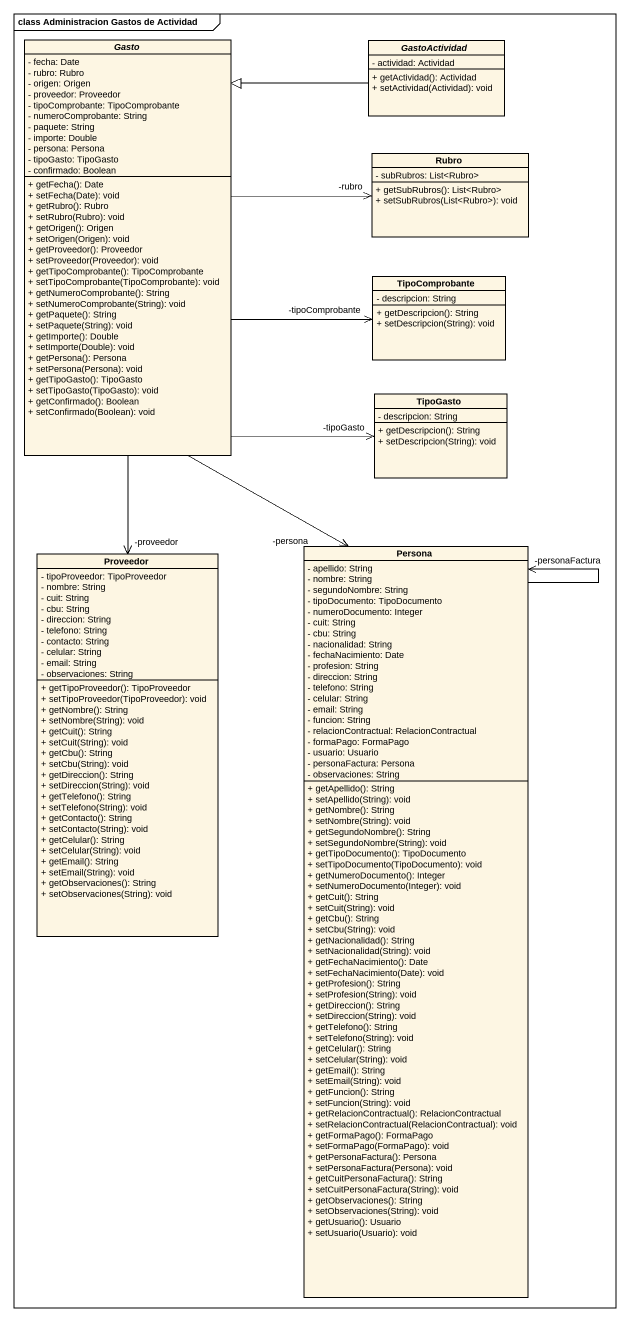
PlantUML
@startuml
mainframe class Administracion Gastos de Actividad
hide circle
hide empty members
skinparam classAttributeIconSize 0
abstract class Gasto {
  - fecha: Date
  - rubro: Rubro
  - origen: Origen
  - proveedor: Proveedor
  - tipoComprobante: TipoComprobante
  - numeroComprobante: String
  - paquete: String
  - importe: Double
  - persona: Persona
  - tipoGasto: TipoGasto
  - confirmado: Boolean
  + getFecha(): Date
  + setFecha(Date): void
  + getRubro(): Rubro
  + setRubro(Rubro): void
  + getOrigen(): Origen
  + setOrigen(Origen): void
  + getProveedor(): Proveedor
  + setProveedor(Proveedor): void
  + getTipoComprobante(): TipoComprobante
  + setTipoComprobante(TipoComprobante): void
  + getNumeroComprobante(): String
  + setNumeroComprobante(String): void
  + getPaquete(): String
  + setPaquete(String): void
  + getImporte(): Double
  + setImporte(Double): void
  + getPersona(): Persona
  + setPersona(Persona): void
  + getTipoGasto(): TipoGasto
  + setTipoGasto(TipoGasto): void
  + getConfirmado(): Boolean
  + setConfirmado(Boolean): void
}
abstract class GastoActividad {
  - actividad: Actividad
  + getActividad(): Actividad
  + setActividad(Actividad): void
}
class Rubro {
  - subRubros: List<Rubro>
  + getSubRubros(): List<Rubro>
  + setSubRubros(List<Rubro>): void
}
class TipoComprobante {
  - descripcion: String
  + getDescripcion(): String
  + setDescripcion(String): void
}
class TipoGasto {
  - descripcion: String
  + getDescripcion(): String
  + setDescripcion(String): void
}
class Proveedor {
  - tipoProveedor: TipoProveedor
  - nombre: String
  - cuit: String
  - cbu: String
  - direccion: String
  - telefono: String
  - contacto: String
  - celular: String
  - email: String
  - observaciones: String
  + getTipoProveedor(): TipoProveedor
  + setTipoProveedor(TipoProveedor): void
  + getNombre(): String
  + setNombre(String): void
  + getCuit(): String
  + setCuit(String): void
  + getCbu(): String
  + setCbu(String): void
  + getDireccion(): String
  + setDireccion(String): void
  + getTelefono(): String
  + setTelefono(String): void
  + getContacto(): String
  + setContacto(String): void
  + getCelular(): String
  + setCelular(String): void
  + getEmail(): String
  + setEmail(String): void
  + getObservaciones(): String
  + setObservaciones(String): void
}
class Persona {
  - apellido: String
  - nombre: String
  - segundoNombre: String
  - tipoDocumento: TipoDocumento
  - numeroDocumento: Integer
  - cuit: String
  - cbu: String
  - nacionalidad: String
  - fechaNacimiento: Date
  - profesion: String
  - direccion: String
  - telefono: String
  - celular: String
  - email: String
  - funcion: String
  - relacionContractual: RelacionContractual
  - formaPago: FormaPago
  - usuario: Usuario
  - personaFactura: Persona
  - observaciones: String
  + getApellido(): String
  + setApellido(String): void
  + getNombre(): String
  + setNombre(String): void
  + getSegundoNombre(): String
  + setSegundoNombre(String): void
  + getTipoDocumento(): TipoDocumento
  + setTipoDocumento(TipoDocumento): void
  + getNumeroDocumento(): Integer
  + setNumeroDocumento(Integer): void
  + getCuit(): String
  + setCuit(String): void
  + getCbu(): String
  + setCbu(String): void
  + getNacionalidad(): String
  + setNacionalidad(String): void
  + getFechaNacimiento(): Date
  + setFechaNacimiento(Date): void
  + getProfesion(): String
  + setProfesion(String): void
  + getDireccion(): String
  + setDireccion(String): void
  + getTelefono(): String
  + setTelefono(String): void
  + getCelular(): String
  + setCelular(String): void
  + getEmail(): String
  + setEmail(String): void
  + getFuncion(): String
  + setFuncion(String): void
  + getRelacionContractual(): RelacionContractual
  + setRelacionContractual(RelacionContractual): void
  + getFormaPago(): FormaPago
  + setFormaPago(FormaPago): void
  + getPersonaFactura(): Persona
  + setPersonaFactura(Persona): void
  + getCuitPersonaFactura(): String
  + setCuitPersonaFactura(String): void
  + getObservaciones(): String
  + setObservaciones(String): void
  + getUsuario(): Usuario
  + setUsuario(Usuario): void
}
Gasto -right-> "-rubro" Rubro
Gasto -right-> "-tipoComprobante" TipoComprobante
Gasto --> "-tipoGasto" TipoGasto
Gasto --> "-proveedor" Proveedor
Gasto --> "-persona" Persona
GastoActividad -left-|> Gasto
Persona --> "-personaFactura" Persona
@enduml
